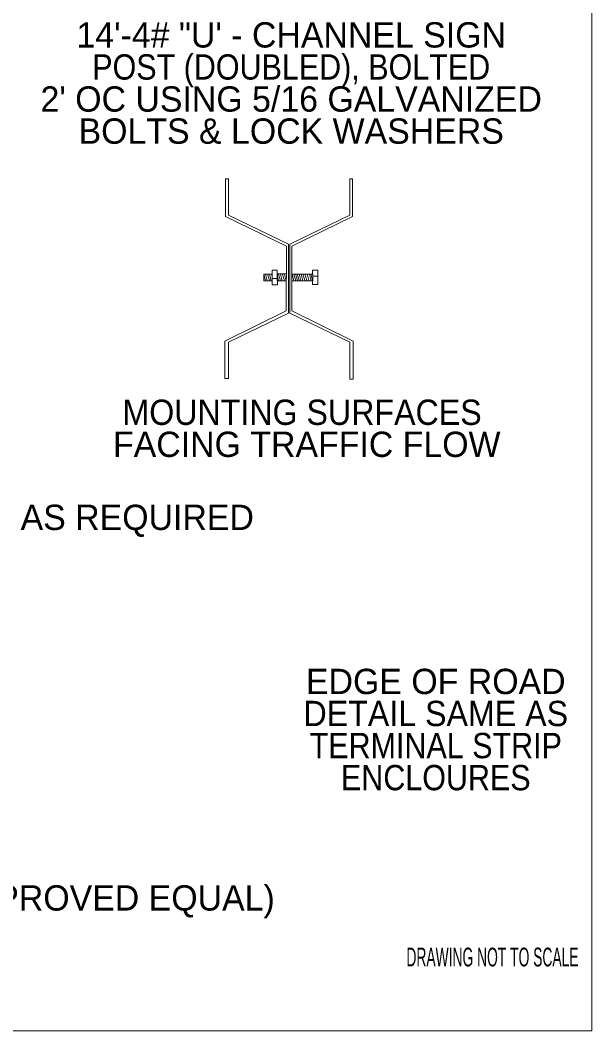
# Model space of a CAD drawing. Extents: x -5.65 to -1.19, y -5.74 to -3.42.
# Drawn here: x -5.145 to -4.807, y -4.748 to -4.149 of the extents above; entities that cross this region are included whole.
import ezdxf
from ezdxf.enums import TextEntityAlignment as Align

# ---------------------------------------------------------------- set-up
doc = ezdxf.new("R2010")
doc.units = 0
doc.header["$LTSCALE"] = 0.0068
doc.layers.add('1', color=7, linetype='Continuous', lineweight=13)

msp = doc.modelspace()

# ---------------------------------------------------------------- linework, layer by layer
at = {"layer": '1'}
for p, q in [((-4.806604, -3.705867), (-4.806604, -4.747854)), ((-5.023513, -4.242964), (-5.021837, -4.242964)), ((-4.949848, -4.242964), (-4.948347, -4.242964)), ((-5.000894, -4.29946), (-4.999807, -4.303413)), ((-4.999884, -4.299422), (-4.998797, -4.303375)), ((-4.99868, -4.299384), (-4.997593, -4.303337)), ((-4.997593, -4.299422), (-4.996506, -4.303375)), ((-4.996235, -4.299384), (-4.995867, -4.300723)), ((-4.995848, -4.303449), (-4.995926, -4.299309)), ((-4.992884, -4.299392), (-4.987657, -4.299384)), ((-4.992119, -4.299498), (-4.991032, -4.303451)), ((-4.991072, -4.299422), (-4.989985, -4.303375)), ((-4.989714, -4.299422), (-4.988627, -4.303375)), ((-4.988665, -4.29946), (-4.987578, -4.303413)), ((-4.984161, -4.29946), (-4.983074, -4.303413)), ((-4.983036, -4.29946), (-4.981949, -4.303413)), ((-4.982066, -4.299309), (-4.980979, -4.303261)), ((-4.981057, -4.299384), (-4.97997, -4.303337)), ((-4.980008, -4.299271), (-4.97892, -4.303223)), ((-4.978843, -4.299422), (-4.977756, -4.303375)), ((-4.977758, -4.299309), (-4.97667, -4.303261)), ((-4.976553, -4.299384), (-4.975466, -4.303337)), ((-4.975273, -4.299384), (-4.974186, -4.303337)), ((-4.973875, -4.299422), (-4.972788, -4.303375)), ((-4.973098, -4.299384), (-4.972011, -4.303337)), ((-4.995848, -4.302019), (-4.992975, -4.302019)), ((-4.992795, -4.300856), (-4.992081, -4.303451)), ((-4.987617, -4.303413), (-4.992742, -4.303447)), ((-4.971858, -4.300589), (-4.968907, -4.300589)), ((-5.021837, -4.361362), (-5.023955, -4.36139)), ((-4.947905, -4.361706), (-4.949839, -4.361722))]:
    msp.add_line(p, q, dxfattribs=at)
for points in [[(-5.65107, -3.705843), (-5.65107, -4.74783), (-4.806604, -4.747854)], [(-5.023513, -4.242964), (-5.023513, -4.265292), (-4.987519, -4.28283), (-4.987606, -4.321326), (-5.023955, -4.339121), (-5.023955, -4.36139)], [(-5.021837, -4.242964), (-5.021837, -4.264523), (-4.986195, -4.281633), (-4.986195, -4.322695)], [(-4.949848, -4.242964), (-4.949848, -4.264523), (-4.985491, -4.281633), (-4.985491, -4.322695), (-4.949848, -4.339803), (-4.949839, -4.361722)], [(-4.948347, -4.242964), (-4.948347, -4.265292), (-4.984341, -4.28283), (-4.984254, -4.321326), (-4.947905, -4.339121), (-4.947905, -4.361706)], [(-4.996081, -4.303447), (-5.000928, -4.303447), (-5.000928, -4.299426), (-4.996157, -4.299426)], [(-4.995926, -4.299384), (-4.995926, -4.297125), (-4.992898, -4.297125), (-4.992898, -4.303223)], [(-4.984125, -4.299426), (-4.971902, -4.299426), (-4.971902, -4.303447), (-4.984163, -4.303413)], [(-4.971936, -4.29946), (-4.971936, -4.297201), (-4.968907, -4.297201), (-4.968907, -4.303299)], [(-4.971936, -4.303373), (-4.971936, -4.305633), (-4.968907, -4.305633), (-4.968907, -4.299534)], [(-4.995848, -4.303525), (-4.995848, -4.305784), (-4.99282, -4.305784), (-4.99282, -4.299686)], [(-4.986195, -4.322693), (-5.021837, -4.339803), (-5.021837, -4.361362)]]:
    msp.add_lwpolyline(points, dxfattribs=at)

# ---------------------------------------------------------------- texts
for s, p in [('14\'-4# "U\' - CHANNEL SIGN', (-4.984634, -4.165205)), ("2' OC USING 5/16 GALVANIZED", (-4.984635, -4.203205)), ('BOLTS & LOCK WASHERS', (-4.984635, -4.222205)), (' FACING TRAFFIC FLOW', (-4.978214, -4.407831)), ('CONDULET & ELBOWS AS REQUIRED', (-5.18895, -4.451097)), ('EDGE OF ROAD', (-4.898996, -4.548324)), ('GROUND ROD CLAMP (BURNDY GRD-58 OR APPROVED EQUAL)', (-5.305885, -4.676621))]:
    msp.add_text(s, height=0.015, dxfattribs=at).set_placement(p, align=Align.CENTER)
for s, height, width, p in [('POST (DOUBLED), BOLTED', 0.015, 0.9, (-4.984634, -4.184205)), ('MOUNTING SURFACES', 0.015, 0.95, (-4.978215, -4.388831)), ('DETAIL SAME AS', 0.015, 0.95, (-4.898996, -4.567324)), ('TERMINAL STRIP', 0.015, 0.9, (-4.898995, -4.586324)), ('ENCLOURES', 0.015, 0.9, (-4.898996, -4.605324)), ('DRAWING NOT TO SCALE', 0.01114, 0.55, (-4.865425, -4.709722))]:
    msp.add_text(s, height=height, dxfattribs=dict(at, width=width)).set_placement(p, align=Align.CENTER)

doc.saveas('drawing.dxf')
